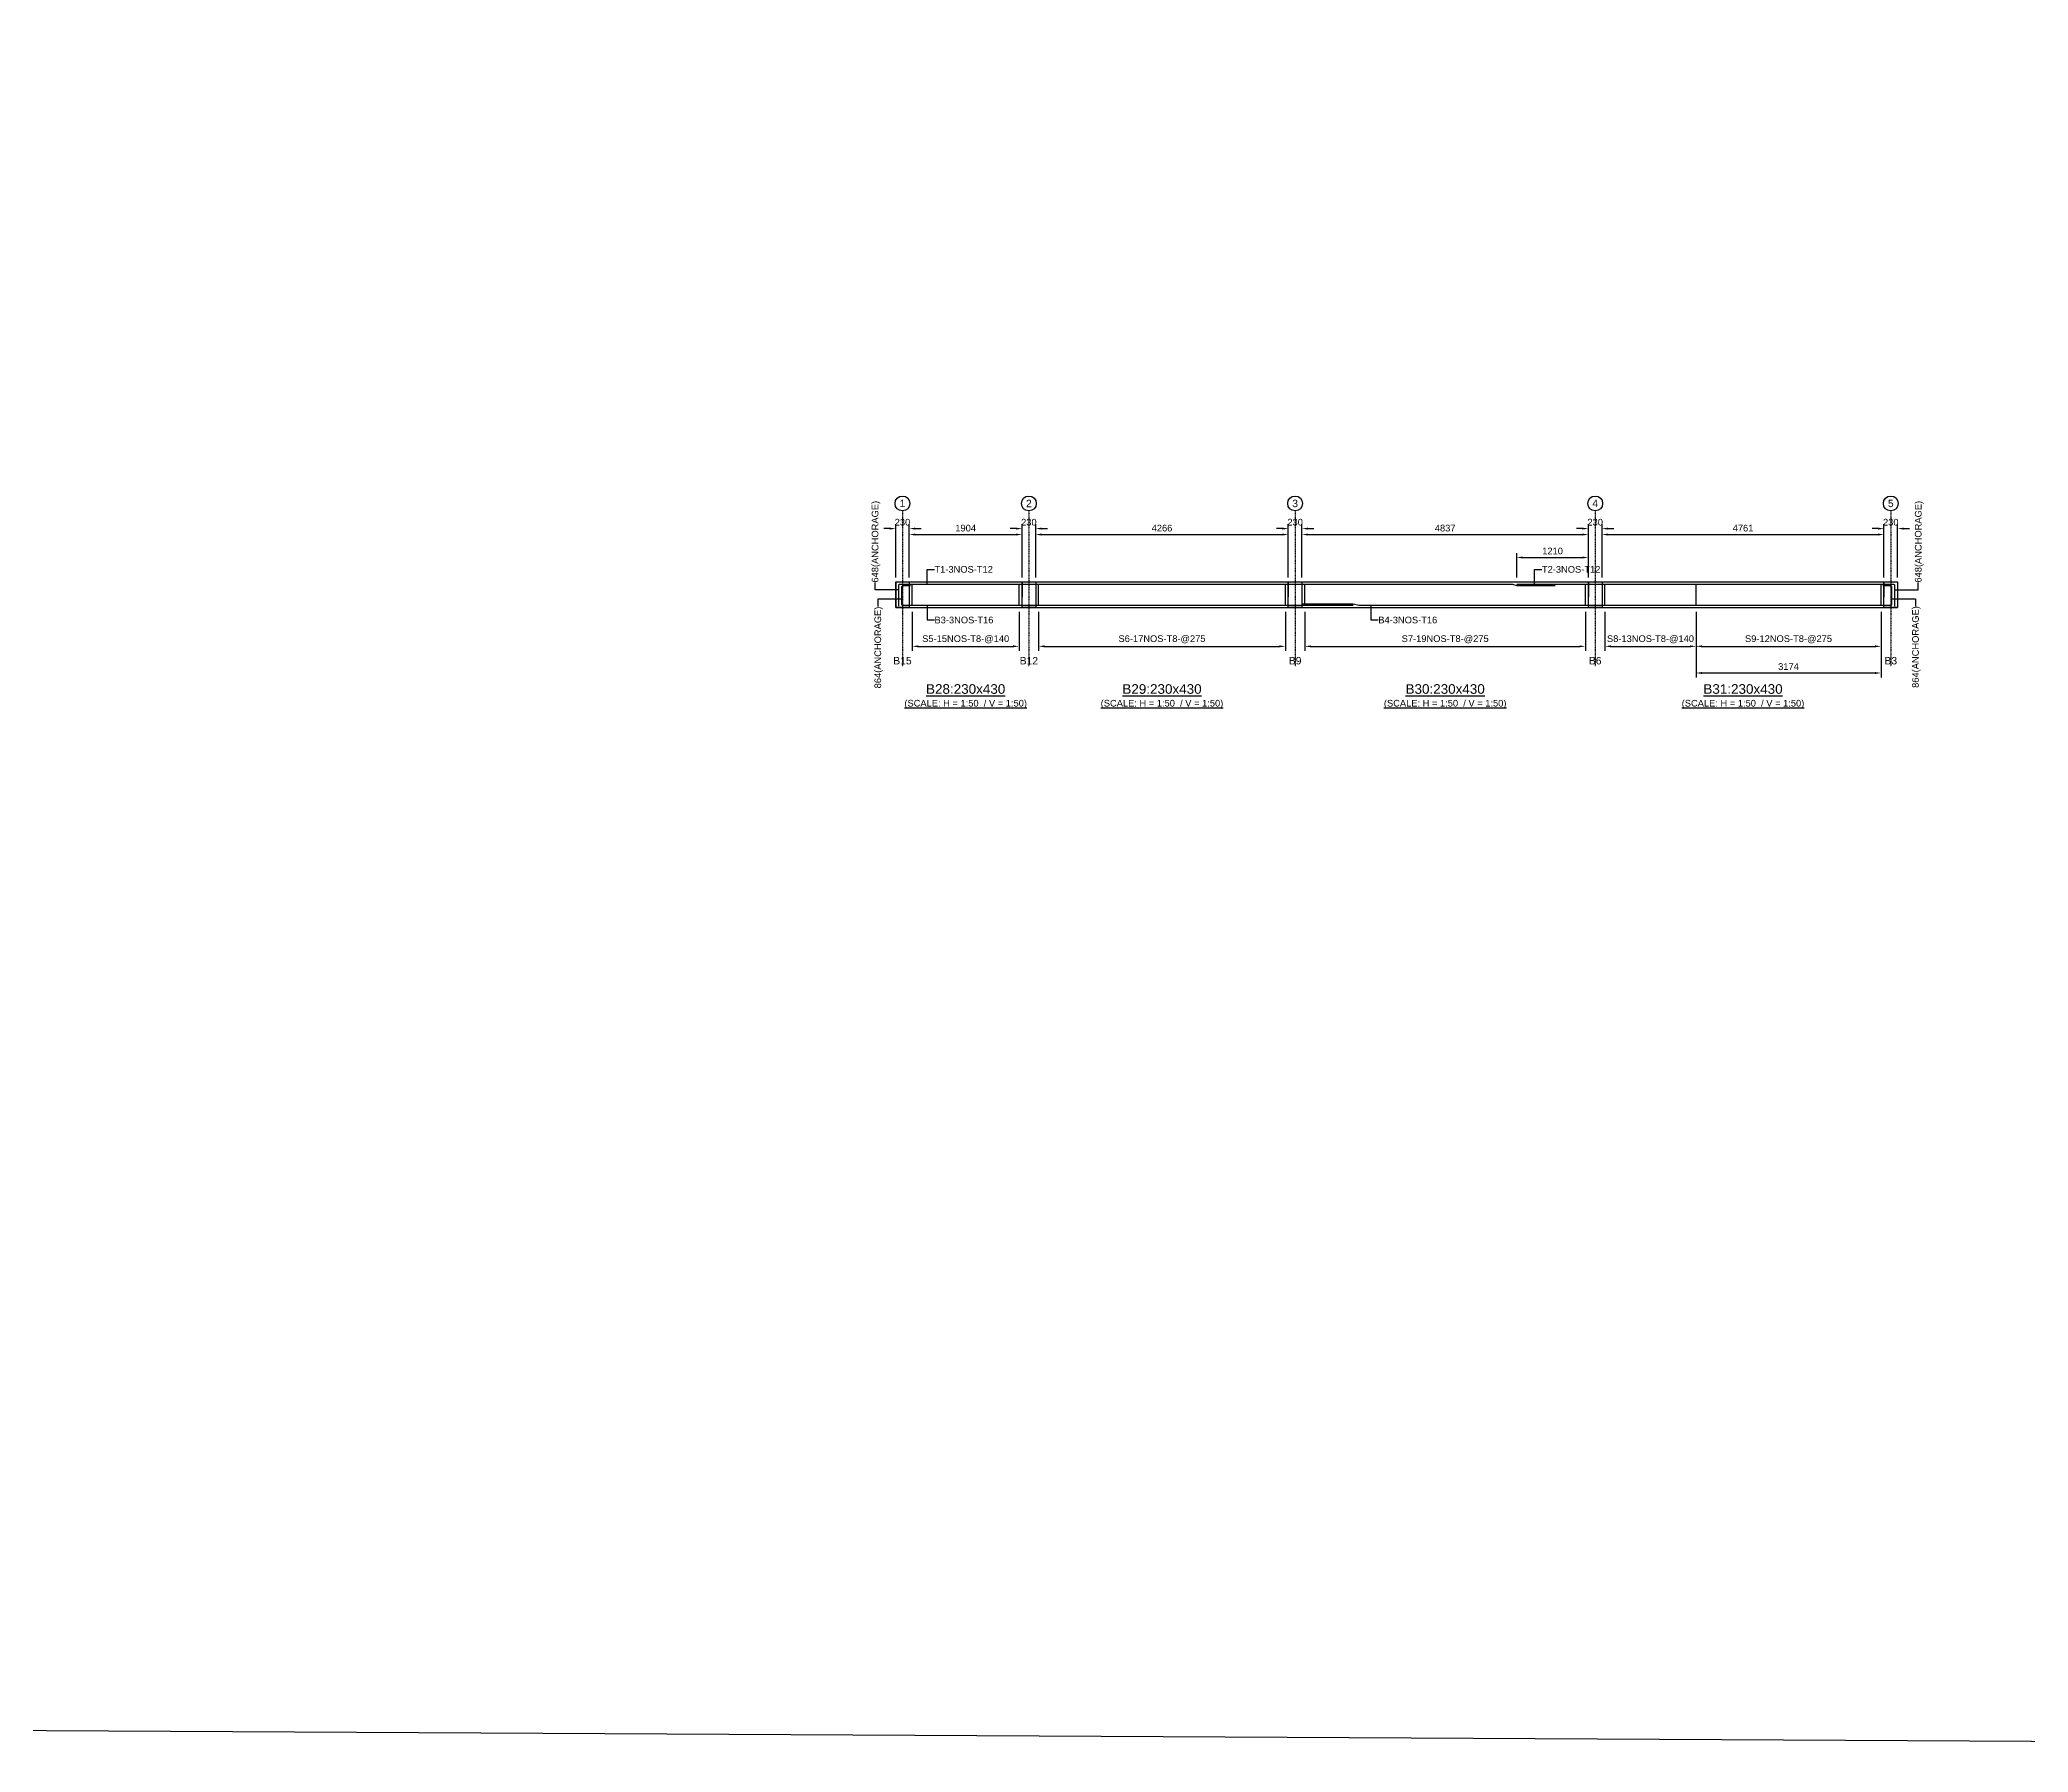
# Model space of a CAD drawing. Header units: inches. Extents: x -816171 to 9366335, y -450961 to 689132.
# Drawn here: x 3426041 to 3493192, y 139179 to 197003 of the extents above; entities that cross this region are included whole.
import ezdxf
from ezdxf.enums import TextEntityAlignment as Align

# ---------------------------------------------------------------- set-up
doc = ezdxf.new("R2010")
doc.units = ezdxf.units.IN
doc.header["$MEASUREMENT"] = 0
doc.linetypes.add('SCCenter', pattern=[1.2, 0.5, -0.3, 0.1, -0.3])
doc.linetypes.add('SCHidden', pattern=[1000, 500, -500])
for name, color, linetype in [('Concrete Line', 2, 'Continuous'), ('Dimension', 31, 'Continuous'), ('Grid', 8, 'Continuous'), ('Labels', 4, 'Continuous'), ('Labels_Support', 4, 'Continuous'), ('Link', 225, 'Continuous'), ('Reinforcement', 130, 'Continuous'), ('Text', 31, 'Continuous')]:
    doc.layers.add(name, color=color, linetype=linetype)
doc.styles.add('SC-SansSerif', font='SansSerif')
doc.styles.get("Standard").update_dxf_attribs({"font": 'txt.shx'})
doc.dimstyles.new('SCBBSDimStyl', dxfattribs={"dimtxt": 225, "dimasz": 200, "dimexe": 150, "dimexo": 150, "dimgap": 100, "dimtad": 1, "dimtoh": 1, "dimdec": 0, "dimzin": 0, "dimdsep": 46, "dimtxsty": 'SC-SansSerif', "dimcen": 0.09, "dimclrd": 8, "dimclre": 8, "dimclrt": 31, "dimadec": 0, "dimazin": 0, "dimtfac": 1, "dimtdec": 0, "dimtix": 1, "dimtofl": 0, "dimtmove": 0, "dimatfit": 3, "dimfxl": 1, "dimtolj": 1, "dimtzin": 0, "dimarcsym": 0})
doc.dimstyles.get("Standard").update_dxf_attribs({"dimtxt": 0.18, "dimasz": 0.18, "dimexe": 0.18, "dimexo": 0.0625, "dimgap": 0.09, "dimtad": 0, "dimtih": 1, "dimtoh": 1, "dimdec": 4, "dimzin": 0, "dimdsep": 46, "dimtxsty": 'Standard', "dimcen": 0.09, "dimadec": 0, "dimazin": 0, "dimtfac": 1, "dimtdec": 4, "dimtofl": 0, "dimtmove": 0, "dimatfit": 3, "dimfxl": 1, "dimtolj": 1, "dimtzin": 0, "dimarcsym": 0})

# ---------------------------------------------------------------- blocks, each defined once
blk = doc.blocks.new('*D1413')
at = {"layer": 'DEFPOINTS', "color": 0, "transparency": 16777216}
for p in [(3455505, 177836), (3459113, 177836), (3459113, 176521)]:
    blk.add_point(p, dxfattribs=at)
at = {"layer": 'Dimension', "color": 8, "lineweight": -2, "transparency": 16777216}
for p, q in [((3455505, 177686), (3455505, 176371)), ((3459113, 177686), (3459113, 176371)), ((3455705, 176521), (3458913, 176521))]:
    blk.add_line(p, q, dxfattribs=at)
at = {"layer": 'Dimension', "color": 8, "transparency": 16777216}
for points in [[(3455705, 176554), (3455705, 176488), (3455505, 176521)], [(3458913, 176554), (3458913, 176488), (3459113, 176521)]]:
    blk.add_solid(points, dxfattribs=at)
at = {"layer": 'Dimension', "color": 31, "transparency": 16777216, "insert": (3457309, 176758), "char_height": 225, "attachment_point": 5, "style": 'SC-SansSerif'}
blk.add_mtext('\\A1;S5-15NOS-T8-@140', dxfattribs=at)
blk = doc.blocks.new('*D1414')
at = {"layer": 'DEFPOINTS', "color": 0, "transparency": 16777216}
for p in [(3459773, 177836), (3468105, 177836), (3468105, 176521)]:
    blk.add_point(p, dxfattribs=at)
at = {"layer": 'Dimension', "color": 8, "lineweight": -2, "transparency": 16777216}
for p, q in [((3459773, 177686), (3459773, 176371)), ((3468105, 177686), (3468105, 176371)), ((3459973, 176521), (3467905, 176521))]:
    blk.add_line(p, q, dxfattribs=at)
at = {"layer": 'Dimension', "color": 8, "transparency": 16777216}
for points in [[(3459973, 176554), (3459973, 176488), (3459773, 176521)], [(3467905, 176554), (3467905, 176488), (3468105, 176521)]]:
    blk.add_solid(points, dxfattribs=at)
at = {"layer": 'Dimension', "color": 31, "transparency": 16777216, "insert": (3463939, 176758), "char_height": 225, "attachment_point": 5, "style": 'SC-SansSerif'}
blk.add_mtext('\\A1;S6-17NOS-T8-@275', dxfattribs=at)
blk = doc.blocks.new('*D1415')
at = {"layer": 'DEFPOINTS', "color": 0, "transparency": 16777216}
for p in [(3468765, 177836), (3478239, 177836), (3478239, 176521)]:
    blk.add_point(p, dxfattribs=at)
at = {"layer": 'Dimension', "color": 8, "lineweight": -2, "transparency": 16777216}
for p, q in [((3468765, 177686), (3468765, 176371)), ((3478239, 177686), (3478239, 176371)), ((3468965, 176521), (3478039, 176521))]:
    blk.add_line(p, q, dxfattribs=at)
at = {"layer": 'Dimension', "color": 8, "transparency": 16777216}
for points in [[(3468965, 176554), (3468965, 176488), (3468765, 176521)], [(3478039, 176554), (3478039, 176488), (3478239, 176521)]]:
    blk.add_solid(points, dxfattribs=at)
at = {"layer": 'Dimension', "color": 31, "transparency": 16777216, "insert": (3473502, 176758), "char_height": 225, "attachment_point": 5, "style": 'SC-SansSerif'}
blk.add_mtext('\\A1;S7-19NOS-T8-@275', dxfattribs=at)
blk = doc.blocks.new('*D1416')
at = {"layer": 'DEFPOINTS', "color": 0, "transparency": 16777216}
for p in [(3478899, 177836), (3481973, 177836), (3481973, 176521)]:
    blk.add_point(p, dxfattribs=at)
at = {"layer": 'Dimension', "color": 8, "lineweight": -2, "transparency": 16777216}
for p, q in [((3478899, 177686), (3478899, 176371)), ((3481973, 177686), (3481973, 176371)), ((3479099, 176521), (3481773, 176521))]:
    blk.add_line(p, q, dxfattribs=at)
at = {"layer": 'Dimension', "color": 8, "transparency": 16777216}
for points in [[(3479099, 176554), (3479099, 176488), (3478899, 176521)], [(3481773, 176554), (3481773, 176488), (3481973, 176521)]]:
    blk.add_solid(points, dxfattribs=at)
at = {"layer": 'Dimension', "color": 31, "transparency": 16777216, "insert": (3480436, 176758), "char_height": 225, "attachment_point": 5, "style": 'SC-SansSerif'}
blk.add_mtext('\\A1;S8-13NOS-T8-@140', dxfattribs=at)
blk = doc.blocks.new('*D1417')
at = {"layer": 'DEFPOINTS', "color": 0, "transparency": 16777216}
for p in [(3481973, 177836), (3488221, 177836), (3488221, 176521)]:
    blk.add_point(p, dxfattribs=at)
at = {"layer": 'Dimension', "color": 8, "lineweight": -2, "transparency": 16777216}
for p, q in [((3481973, 177686), (3481973, 176371)), ((3488221, 177686), (3488221, 176371)), ((3482173, 176521), (3488021, 176521))]:
    blk.add_line(p, q, dxfattribs=at)
at = {"layer": 'Dimension', "color": 8, "transparency": 16777216}
for points in [[(3482173, 176554), (3482173, 176488), (3481973, 176521)], [(3488021, 176554), (3488021, 176488), (3488221, 176521)]]:
    blk.add_solid(points, dxfattribs=at)
at = {"layer": 'Dimension', "color": 31, "transparency": 16777216, "insert": (3485097, 176758), "char_height": 225, "attachment_point": 5, "style": 'SC-SansSerif'}
blk.add_mtext('\\A1;S9-12NOS-T8-@275', dxfattribs=at)
blk = doc.blocks.new('*D1418')
at = {"layer": 'DEFPOINTS', "color": 0, "transparency": 16777216}
for p in [(3481973, 177836), (3488221, 177836), (3488221, 175621)]:
    blk.add_point(p, dxfattribs=at)
at = {"layer": 'Dimension', "color": 8, "lineweight": -2, "transparency": 16777216}
for p, q in [((3481973, 177686), (3481973, 175471)), ((3488221, 177686), (3488221, 175471)), ((3482173, 175621), (3488021, 175621))]:
    blk.add_line(p, q, dxfattribs=at)
at = {"layer": 'Dimension', "color": 8, "transparency": 16777216}
for points in [[(3482173, 175654), (3482173, 175588), (3481973, 175621)], [(3488021, 175654), (3488021, 175588), (3488221, 175621)]]:
    blk.add_solid(points, dxfattribs=at)
at = {"layer": 'Dimension', "color": 31, "transparency": 16777216, "insert": (3485097, 175837), "char_height": 225, "attachment_point": 5, "style": 'SC-SansSerif'}
blk.add_mtext('\\A1;3174', dxfattribs=at)
blk = doc.blocks.new('*D1419')
at = {"layer": 'DEFPOINTS', "color": 0, "transparency": 16777216}
for p in [(3478339, 179521), (3475919, 178696), (3478339, 178696)]:
    blk.add_point(p, dxfattribs=at)
at = {"layer": 'Dimension', "color": 8, "lineweight": -2, "transparency": 16777216}
for p, q in [((3475919, 178846), (3475919, 179671)), ((3476119, 179521), (3478139, 179521)), ((3478339, 178846), (3478339, 179671))]:
    blk.add_line(p, q, dxfattribs=at)
at = {"layer": 'Dimension', "color": 8, "transparency": 16777216}
for points in [[(3476119, 179554), (3476119, 179488), (3475919, 179521)], [(3478139, 179554), (3478139, 179488), (3478339, 179521)]]:
    blk.add_solid(points, dxfattribs=at)
at = {"layer": 'Dimension', "color": 31, "transparency": 16777216, "insert": (3477129, 179737), "char_height": 225, "attachment_point": 5, "style": 'SC-SansSerif'}
blk.add_mtext('\\A1;1210', dxfattribs=at)
blk = doc.blocks.new('*D1422')
at = {"layer": 'DEFPOINTS', "color": 0, "transparency": 16777216}
for p in [(3459213, 180296), (3455405, 178696), (3459213, 178696)]:
    blk.add_point(p, dxfattribs=at)
at = {"layer": 'Dimension', "color": 8, "lineweight": -2, "transparency": 16777216}
for p, q in [((3455405, 178846), (3455405, 180446)), ((3455605, 180296), (3459013, 180296)), ((3459213, 178846), (3459213, 180446))]:
    blk.add_line(p, q, dxfattribs=at)
at = {"layer": 'Dimension', "color": 8, "transparency": 16777216}
for points in [[(3455605, 180329), (3455605, 180263), (3455405, 180296)], [(3459013, 180329), (3459013, 180263), (3459213, 180296)]]:
    blk.add_solid(points, dxfattribs=at)
at = {"layer": 'Dimension', "color": 31, "transparency": 16777216, "insert": (3457309, 180512), "char_height": 225, "attachment_point": 5, "style": 'SC-SansSerif'}
blk.add_mtext('\\A1;1904', dxfattribs=at)
blk = doc.blocks.new('*D1423')
at = {"layer": 'DEFPOINTS', "color": 0, "transparency": 16777216}
for p in [(3468205, 180296), (3459673, 178696), (3468205, 178696)]:
    blk.add_point(p, dxfattribs=at)
at = {"layer": 'Dimension', "color": 8, "lineweight": -2, "transparency": 16777216}
for p, q in [((3459673, 178846), (3459673, 180446)), ((3459873, 180296), (3468005, 180296)), ((3468205, 178846), (3468205, 180446))]:
    blk.add_line(p, q, dxfattribs=at)
at = {"layer": 'Dimension', "color": 8, "transparency": 16777216}
for points in [[(3459873, 180329), (3459873, 180263), (3459673, 180296)], [(3468005, 180329), (3468005, 180263), (3468205, 180296)]]:
    blk.add_solid(points, dxfattribs=at)
at = {"layer": 'Dimension', "color": 31, "transparency": 16777216, "insert": (3463939, 180512), "char_height": 225, "attachment_point": 5, "style": 'SC-SansSerif'}
blk.add_mtext('\\A1;4266', dxfattribs=at)
blk = doc.blocks.new('*D1424')
at = {"layer": 'DEFPOINTS', "color": 0, "transparency": 16777216}
for p in [(3478339, 180296), (3468665, 178696), (3478339, 178696)]:
    blk.add_point(p, dxfattribs=at)
at = {"layer": 'Dimension', "color": 8, "lineweight": -2, "transparency": 16777216}
for p, q in [((3468665, 178846), (3468665, 180446)), ((3468865, 180296), (3478139, 180296)), ((3478339, 178846), (3478339, 180446))]:
    blk.add_line(p, q, dxfattribs=at)
at = {"layer": 'Dimension', "color": 8, "transparency": 16777216}
for points in [[(3468865, 180329), (3468865, 180263), (3468665, 180296)], [(3478139, 180329), (3478139, 180263), (3478339, 180296)]]:
    blk.add_solid(points, dxfattribs=at)
at = {"layer": 'Dimension', "color": 31, "transparency": 16777216, "insert": (3473502, 180512), "char_height": 225, "attachment_point": 5, "style": 'SC-SansSerif'}
blk.add_mtext('\\A1;4837', dxfattribs=at)
blk = doc.blocks.new('*D1425')
at = {"layer": 'DEFPOINTS', "color": 0, "transparency": 16777216}
for p in [(3488321, 180296), (3478799, 178696), (3488321, 178696)]:
    blk.add_point(p, dxfattribs=at)
at = {"layer": 'Dimension', "color": 8, "lineweight": -2, "transparency": 16777216}
for p, q in [((3478799, 178846), (3478799, 180446)), ((3478999, 180296), (3488121, 180296)), ((3488321, 178846), (3488321, 180446))]:
    blk.add_line(p, q, dxfattribs=at)
at = {"layer": 'Dimension', "color": 8, "transparency": 16777216}
for points in [[(3478999, 180329), (3478999, 180263), (3478799, 180296)], [(3488121, 180329), (3488121, 180263), (3488321, 180296)]]:
    blk.add_solid(points, dxfattribs=at)
at = {"layer": 'Dimension', "color": 31, "transparency": 16777216, "insert": (3483560, 180512), "char_height": 225, "attachment_point": 5, "style": 'SC-SansSerif'}
blk.add_mtext('\\A1;4761', dxfattribs=at)
blk = doc.blocks.new('*D1408')
at = {"layer": 'DEFPOINTS', "color": 0, "transparency": 16777216}
for p in [(3455405, 180496), (3454945, 178696), (3455405, 178696)]:
    blk.add_point(p, dxfattribs=at)
at = {"layer": 'Dimension', "color": 8, "lineweight": -2, "transparency": 16777216}
for p, q in [((3454945, 178846), (3454945, 180646)), ((3455405, 178846), (3455405, 180646)), ((3454745, 180496), (3454545, 180496)), ((3455605, 180496), (3455805, 180496))]:
    blk.add_line(p, q, dxfattribs=at)
at = {"layer": 'Dimension', "color": 8, "transparency": 16777216}
for points in [[(3454745, 180529), (3454745, 180463), (3454945, 180496)], [(3455605, 180529), (3455605, 180463), (3455405, 180496)]]:
    blk.add_solid(points, dxfattribs=at)
at = {"layer": 'Dimension', "color": 31, "transparency": 16777216, "insert": (3455175, 180712), "char_height": 225, "attachment_point": 5, "style": 'SC-SansSerif'}
blk.add_mtext('\\A1;230', dxfattribs=at)
blk = doc.blocks.new('*D1409')
at = {"layer": 'DEFPOINTS', "color": 0, "transparency": 16777216}
for p in [(3459673, 180496), (3459213, 178696), (3459673, 178696)]:
    blk.add_point(p, dxfattribs=at)
at = {"layer": 'Dimension', "color": 8, "lineweight": -2, "transparency": 16777216}
for p, q in [((3459213, 178846), (3459213, 180646)), ((3459673, 178846), (3459673, 180646)), ((3459013, 180496), (3458813, 180496)), ((3459873, 180496), (3460073, 180496))]:
    blk.add_line(p, q, dxfattribs=at)
at = {"layer": 'Dimension', "color": 8, "transparency": 16777216}
for points in [[(3459013, 180529), (3459013, 180463), (3459213, 180496)], [(3459873, 180529), (3459873, 180463), (3459673, 180496)]]:
    blk.add_solid(points, dxfattribs=at)
at = {"layer": 'Dimension', "color": 31, "transparency": 16777216, "insert": (3459443, 180712), "char_height": 225, "attachment_point": 5, "style": 'SC-SansSerif'}
blk.add_mtext('\\A1;230', dxfattribs=at)
blk = doc.blocks.new('*D1410')
at = {"layer": 'DEFPOINTS', "color": 0, "transparency": 16777216}
for p in [(3468665, 180496), (3468205, 178696), (3468665, 178696)]:
    blk.add_point(p, dxfattribs=at)
at = {"layer": 'Dimension', "color": 8, "lineweight": -2, "transparency": 16777216}
for p, q in [((3468205, 178846), (3468205, 180646)), ((3468665, 178846), (3468665, 180646)), ((3468005, 180496), (3467805, 180496)), ((3468865, 180496), (3469065, 180496))]:
    blk.add_line(p, q, dxfattribs=at)
at = {"layer": 'Dimension', "color": 8, "transparency": 16777216}
for points in [[(3468005, 180529), (3468005, 180463), (3468205, 180496)], [(3468865, 180529), (3468865, 180463), (3468665, 180496)]]:
    blk.add_solid(points, dxfattribs=at)
at = {"layer": 'Dimension', "color": 31, "transparency": 16777216, "insert": (3468435, 180712), "char_height": 225, "attachment_point": 5, "style": 'SC-SansSerif'}
blk.add_mtext('\\A1;230', dxfattribs=at)
blk = doc.blocks.new('*D1411')
at = {"layer": 'DEFPOINTS', "color": 0, "transparency": 16777216}
for p in [(3478799, 180496), (3478339, 178696), (3478799, 178696)]:
    blk.add_point(p, dxfattribs=at)
at = {"layer": 'Dimension', "color": 8, "lineweight": -2, "transparency": 16777216}
for p, q in [((3478339, 178846), (3478339, 180646)), ((3478799, 178846), (3478799, 180646)), ((3478139, 180496), (3477939, 180496)), ((3478999, 180496), (3479199, 180496))]:
    blk.add_line(p, q, dxfattribs=at)
at = {"layer": 'Dimension', "color": 8, "transparency": 16777216}
for points in [[(3478139, 180529), (3478139, 180463), (3478339, 180496)], [(3478999, 180529), (3478999, 180463), (3478799, 180496)]]:
    blk.add_solid(points, dxfattribs=at)
at = {"layer": 'Dimension', "color": 31, "transparency": 16777216, "insert": (3478569, 180712), "char_height": 225, "attachment_point": 5, "style": 'SC-SansSerif'}
blk.add_mtext('\\A1;230', dxfattribs=at)
blk = doc.blocks.new('*D1412')
at = {"layer": 'DEFPOINTS', "color": 0, "transparency": 16777216}
for p in [(3488781, 180496), (3488321, 178696), (3488781, 178696)]:
    blk.add_point(p, dxfattribs=at)
at = {"layer": 'Dimension', "color": 8, "lineweight": -2, "transparency": 16777216}
for p, q in [((3488321, 178846), (3488321, 180646)), ((3488781, 178846), (3488781, 180646)), ((3488121, 180496), (3487921, 180496)), ((3488981, 180496), (3489181, 180496))]:
    blk.add_line(p, q, dxfattribs=at)
at = {"layer": 'Dimension', "color": 8, "transparency": 16777216}
for points in [[(3488121, 180529), (3488121, 180463), (3488321, 180496)], [(3488981, 180529), (3488981, 180463), (3488781, 180496)]]:
    blk.add_solid(points, dxfattribs=at)
at = {"layer": 'Dimension', "color": 31, "transparency": 16777216, "insert": (3488551, 180712), "char_height": 225, "attachment_point": 5, "style": 'SC-SansSerif'}
blk.add_mtext('\\A1;230', dxfattribs=at)

msp = doc.modelspace()

# ---------------------------------------------------------------- linework, layer by layer
msp.add_lwpolyline([(3153892.50252, 392838.94799), (3560344.26032, 390657.34345), (3560344.26032, 139178.61934), (3153892.50252, 141360.22388)], close=True)
at = {"layer": 'Concrete Line'}
for points in [[(3454945.0308, 178695.86204), (3455405.0308, 178695.86204)], [(3454945.0308, 178695.86204), (3454945.0308, 177835.86204)], [(3455405.0308, 178695.86204), (3459213.0308, 178695.86204)], [(3459213.0308, 178695.86204), (3459673.0308, 178695.86204)], [(3459673.0308, 178695.86204), (3468205.0308, 178695.86204)], [(3468205.0308, 178695.86204), (3468665.0308, 178695.86204)], [(3468665.0308, 178695.86204), (3478339.0308, 178695.86204)], [(3478339.0308, 178695.86204), (3478799.0308, 178695.86204)], [(3478799.0308, 178695.86204), (3488321.0308, 178695.86204)], [(3488321.0308, 178695.86204), (3488781.0308, 178695.86204)], [(3488781.0308, 178695.86204), (3488781.0308, 177835.86204)], [(3454945.0308, 177835.86204), (3455405.0308, 177835.86204)], [(3455405.0308, 177835.86204), (3459213.0308, 177835.86204)], [(3459213.0308, 177835.86204), (3459673.0308, 177835.86204)], [(3459673.0308, 177835.86204), (3468205.0308, 177835.86204)], [(3468205.0308, 177835.86204), (3468665.0308, 177835.86204)], [(3468665.0308, 177835.86204), (3478339.0308, 177835.86204)], [(3478339.0308, 177835.86204), (3478799.0308, 177835.86204)], [(3478799.0308, 177835.86204), (3488321.0308, 177835.86204)], [(3488321.0308, 177835.86204), (3488781.0308, 177835.86204)]]:
    msp.add_lwpolyline(points, dxfattribs=at)
for points in [[(3454945.0308, 178695.86204), (3455405.0308, 178695.86204), (3455405.0308, 178695.86204), (3455405.0308, 177835.86204), (3455405.0308, 177835.86204), (3454945.0308, 177835.86204), (3454945.0308, 177835.86204), (3454945.0308, 178695.86204)], [(3459213.0308, 177835.86204), (3459213.0308, 178695.86204), (3459213.0308, 178695.86204), (3459673.0308, 178695.86204), (3459673.0308, 178695.86204), (3459673.0308, 177835.86204), (3459673.0308, 177835.86204), (3459213.0308, 177835.86204)], [(3468205.0308, 177835.86204), (3468205.0308, 178695.86204), (3468205.0308, 178695.86204), (3468665.0308, 178695.86204), (3468665.0308, 178695.86204), (3468665.0308, 177835.86204), (3468665.0308, 177835.86204), (3468205.0308, 177835.86204)], [(3478339.0308, 177835.86204), (3478339.0308, 178695.86204), (3478339.0308, 178695.86204), (3478799.0308, 178695.86204), (3478799.0308, 178695.86204), (3478799.0308, 177835.86204), (3478799.0308, 177835.86204), (3478339.0308, 177835.86204)], [(3488321.0308, 178695.86204), (3488781.0308, 178695.86204), (3488781.0308, 178695.86204), (3488781.0308, 177835.86204), (3488781.0308, 177835.86204), (3488321.0308, 177835.86204), (3488321.0308, 177835.86204), (3488321.0308, 178695.86204)]]:
    msp.add_lwpolyline(points, close=True, dxfattribs=at)
at = {"layer": 'Concrete Line', "linetype": 'SCHidden'}
for points in [[(3454945.0308, 178695.86204), (3455405.0308, 178695.86204), (3455405.0308, 178695.86204), (3455405.0308, 177835.86204), (3455405.0308, 177835.86204), (3454945.0308, 177835.86204), (3454945.0308, 177835.86204), (3454945.0308, 178695.86204)], [(3459213.0308, 177835.86204), (3459213.0308, 178695.86204), (3459213.0308, 178695.86204), (3459673.0308, 178695.86204), (3459673.0308, 178695.86204), (3459673.0308, 177835.86204), (3459673.0308, 177835.86204), (3459213.0308, 177835.86204)], [(3468205.0308, 177835.86204), (3468205.0308, 178695.86204), (3468205.0308, 178695.86204), (3468665.0308, 178695.86204), (3468665.0308, 178695.86204), (3468665.0308, 177835.86204), (3468665.0308, 177835.86204), (3468205.0308, 177835.86204)], [(3478339.0308, 177835.86204), (3478339.0308, 178695.86204), (3478339.0308, 178695.86204), (3478799.0308, 178695.86204), (3478799.0308, 178695.86204), (3478799.0308, 177835.86204), (3478799.0308, 177835.86204), (3478339.0308, 177835.86204)], [(3488321.0308, 178695.86204), (3488781.0308, 178695.86204), (3488781.0308, 178695.86204), (3488781.0308, 177835.86204), (3488781.0308, 177835.86204), (3488321.0308, 177835.86204), (3488321.0308, 177835.86204), (3488321.0308, 178695.86204)]]:
    msp.add_lwpolyline(points, close=True, dxfattribs=at)
at = {"layer": 'Concrete Line', "color": 8, "linetype": 'SCHidden'}
for points in [[(3455405.0308, 178695.86204), (3455405.0308, 177835.86204)], [(3459213.0308, 178695.86204), (3459213.0308, 177835.86204)], [(3459673.0308, 178695.86204), (3459673.0308, 177835.86204)], [(3468205.0308, 178695.86204), (3468205.0308, 177835.86204)], [(3468665.0308, 178695.86204), (3468665.0308, 177835.86204)], [(3478339.0308, 178695.86204), (3478339.0308, 177835.86204)], [(3478799.0308, 178695.86204), (3478799.0308, 177835.86204)], [(3488321.0308, 178695.86204), (3488321.0308, 177835.86204)]]:
    msp.add_lwpolyline(points, dxfattribs=at)
at = {"layer": 'Grid', "linetype": 'SCCenter'}
for p, q in [((3455175.0308, 181095.86204), (3455175.0308, 175835.86204)), ((3459443.0308, 181095.86204), (3459443.0308, 175835.86204)), ((3468435.0308, 181095.86204), (3468435.0308, 175835.86204)), ((3478569.0308, 181095.86204), (3478569.0308, 175835.86204)), ((3488551.0308, 181095.86204), (3488551.0308, 175835.86204))]:
    msp.add_line(p, q, dxfattribs=at)
at = {"layer": 'Grid'}
for centre in [(3455175.0308, 181345.86204), (3459443.0308, 181345.86204), (3468435.0308, 181345.86204), (3478569.0308, 181345.86204), (3488551.0308, 181345.86204)]:
    msp.add_circle(centre, 250, dxfattribs=at)
at = {"layer": 'Link'}
for p, q in [((3455505.0308, 177895.86204), (3455505.0308, 178635.86204)), ((3459113.0308, 177895.86204), (3459113.0308, 178635.86204)), ((3459773.0308, 177895.86204), (3459773.0308, 178635.86204)), ((3468105.0308, 177895.86204), (3468105.0308, 178635.86204)), ((3468765.0308, 177895.86204), (3468765.0308, 178635.86204)), ((3478239.0308, 177895.86204), (3478239.0308, 178635.86204)), ((3478899.0308, 177895.86204), (3478899.0308, 178635.86204)), ((3481973.03716, 177895.86204), (3481973.03716, 178635.86204)), ((3488221.0308, 177895.86204), (3488221.0308, 178635.86204))]:
    msp.add_line(p, q, dxfattribs=at)
at = {"layer": 'Reinforcement'}
for points in [[(3455049.0308, 177875.86204), (3455049.0308, 178573.86204, -0.4142135624), (3455099.0308, 178623.86204), (3475775.53083, 178623.86204), (3475919.53083, 178579.86204), (3477215.53083, 178579.86204)], [(3475919.53083, 178623.86204), (3488627.0356, 178623.86204, -0.4142135751), (3488677.0356, 178573.86204), (3488677.0356, 177875.86204)], [(3455445.0308, 178559.86204), (3455191.0308, 178559.86204, 0.4142135624), (3455141.0308, 178509.86204), (3455141.0308, 177961.86204, 0.4142135624), (3455191.0308, 177911.86204), (3470394.02606, 177911.86204)], [(3468666.02606, 177959.86204), (3470394.02606, 177959.86204), (3470586.02606, 177911.86204), (3488535.0356, 177911.86204, 0.4142135751), (3488585.0356, 177961.86204), (3488585.0356, 178509.86204, 0.4142135751), (3488535.0356, 178559.86204), (3488281.0356, 178559.86204)]]:
    msp.add_lwpolyline(points, format="xyb", dxfattribs=at)

# ---------------------------------------------------------------- texts
at = {"layer": 'Grid', "style": 'SC-SansSerif'}
for s, p in [('1', (3455175.0308, 181345.86204)), ('2', (3459443.0308, 181345.86204)), ('3', (3468435.0308, 181345.86204)), ('4', (3478569.0308, 181345.86204)), ('5', (3488551.0308, 181345.86204))]:
    msp.add_text(s, height=250, dxfattribs=at).set_placement(p, align=Align.MIDDLE)
at = {"layer": 'Labels', "style": 'SC-SansSerif'}
for s, p in [('%%uB28:230x430', (3457309.0308, 174820.86204)), ('%%uB29:230x430', (3463939.0308, 174820.86204)), ('%%uB30:230x430', (3473502.0308, 174820.86204)), ('%%uB31:230x430', (3483560.0308, 174820.86204))]:
    msp.add_text(s, height=325, dxfattribs=at).set_placement(p, align=Align.BOTTOM_CENTER)
at = {"layer": 'Labels_Support', "style": 'SC-SansSerif'}
for s, p in [('B15', (3455175.0308, 175835.86204)), ('B12', (3459443.0308, 175835.86204)), ('B9', (3468435.0308, 175835.86204)), ('B6', (3478569.0308, 175835.86204)), ('B3', (3488551.0308, 175835.86204))]:
    msp.add_text(s, height=250, dxfattribs=at).set_placement(p, align=Align.BOTTOM_CENTER)
at = {"layer": 'Text', "style": 'SC-SansSerif'}
for p in [(3454249.0308, 178673.86204), (3489477.0308, 178673.86204)]:
    msp.add_text('648(ANCHORAGE)', height=225, rotation=90, dxfattribs=at).set_placement(p, align=Align.MIDDLE_LEFT)
for s, p in [('T1-3NOS-T12', (3456255.0308, 179120.86204)), ('T2-3NOS-T12', (3476769.53083, 179120.86204)), ('B3-3NOS-T16', (3456255.0308, 177410.86204)), ('B4-3NOS-T16', (3471244.02606, 177410.86204))]:
    msp.add_text(s, height=225, dxfattribs=at).set_placement(p, align=Align.MIDDLE_LEFT)
for p in [(3454341.0308, 177861.86204), (3489385.0308, 177877.86204)]:
    msp.add_text('864(ANCHORAGE)', height=225, rotation=90, dxfattribs=at).set_placement(p, align=Align.MIDDLE_RIGHT)
for p in [(3457309.0308, 174420.86204), (3463939.0308, 174420.86204), (3473502.0308, 174420.86204), (3483560.0308, 174420.86204)]:
    msp.add_text('%%u(SCALE: H = 1:50  / V = 1:50)', height=225, dxfattribs=at).set_placement(p, align=Align.BOTTOM_CENTER)

# ---------------------------------------------------------------- dimensions: what is measured, and where the dimension line sits
at = {"layer": 'Dimension'}
for base, p1, p2, text, picture, middle in [((3455405.0308, 180495.86204), (3454945.0308, 178695.86204), (3455405.0308, 178695.86204), '230', '*D1408', (3455175.0308, 180711.91142)), ((3459213.0308, 180295.86204), (3455405.0308, 178695.86204), (3459213.0308, 178695.86204), '1904', '*D1422', (3457309.0308, 180511.7571)), ((3459673.0308, 180495.86204), (3459213.0308, 178695.86204), (3459673.0308, 178695.86204), '230', '*D1409', (3459443.0308, 180711.91142)), ((3468205.0308, 180295.86204), (3459673.0308, 178695.86204), (3468205.0308, 178695.86204), '4266', '*D1423', (3463939.0308, 180511.91142)), ((3468665.0308, 180495.86204), (3468205.0308, 178695.86204), (3468665.0308, 178695.86204), '230', '*D1410', (3468435.0308, 180711.91142)), ((3478339.0308, 180295.86204), (3468665.0308, 178695.86204), (3478339.0308, 178695.86204), '4837', '*D1424', (3473502.0308, 180511.91142)), ((3478799.0308, 180495.86204), (3478339.0308, 178695.86204), (3478799.0308, 178695.86204), '230', '*D1411', (3478569.0308, 180711.91142)), ((3488321.0308, 180295.86204), (3478799.0308, 178695.86204), (3488321.0308, 178695.86204), '4761', '*D1425', (3483560.0308, 180511.91142)), ((3488781.0308, 180495.86204), (3488321.0308, 178695.86204), (3488781.0308, 178695.86204), '230', '*D1412', (3488551.0308, 180711.91142)), ((3478338.5356, 179520.86204), (3475918.5356, 178695.86204), (3478338.5356, 178695.86204), '1210', '*D1419', (3477128.5356, 179736.7571)), ((3459113.0308, 176520.86204), (3455505.0308, 177835.86204), (3459113.0308, 177835.86204), 'S5-15NOS-T8-@140', '*D1413', (3457309.0308, 176757.59043)), ((3468105.0308, 176520.86204), (3459773.0308, 177835.86204), (3468105.0308, 177835.86204), 'S6-17NOS-T8-@275', '*D1414', (3463939.0308, 176757.59043)), ((3478239.0308, 176520.86204), (3468765.0308, 177835.86204), (3478239.0308, 177835.86204), 'S7-19NOS-T8-@275', '*D1415', (3473502.0308, 176757.59043)), ((3481973.0372, 176520.86204), (3478899.0308, 177835.86204), (3481973.0372, 177835.86204), 'S8-13NOS-T8-@140', '*D1416', (3480436.034, 176757.59043)), ((3488221.0308, 176520.86204), (3481973.0372, 177835.86204), (3488221.0308, 177835.86204), 'S9-12NOS-T8-@275', '*D1417', (3485097.034, 176757.59043)), ((3488221.0308, 175620.86204), (3481973.0372, 177835.86204), (3488221.0308, 177835.86204), '3174', '*D1418', (3485097.034, 175836.91142))]:
    dim = msp.add_linear_dim(base=base, p1=p1, p2=p2, text=text, dimstyle='SCBBSDimStyl', dxfattribs=at)
    dim.commit()
    dim.dimension.update_dxf_attribs({"geometry": picture, "text_midpoint": middle})

# ---------------------------------------------------------------- leaders
at = {"layer": 'Dimension', "color": 8}
for points in [[(3455049.0308, 178423.86204), (3454249.0308, 178423.86204), (3454249.0308, 178673.86204)], [(3456005.0308, 178623.86204), (3456005.0308, 179120.86204), (3456255.0308, 179120.86204)], [(3476519.53083, 178623.86204), (3476519.53083, 179120.86204), (3476769.53083, 179120.86204)], [(3488677.0308, 178423.86204), (3489477.0308, 178423.86204), (3489477.0308, 178673.86204)], [(3455141.0308, 178111.86204), (3454341.0308, 178111.86204), (3454341.0308, 177861.86204)], [(3488585.0308, 178127.86204), (3489385.0308, 178127.86204), (3489385.0308, 177877.86204)], [(3456005.0308, 177911.86204), (3456005.0308, 177410.86204), (3456255.0308, 177410.86204)], [(3470994.02606, 177911.86204), (3470994.02606, 177410.86204), (3471244.02606, 177410.86204)]]:
    msp.add_leader(points, dimstyle='Standard', dxfattribs=at)

doc.saveas('drawing.dxf')
